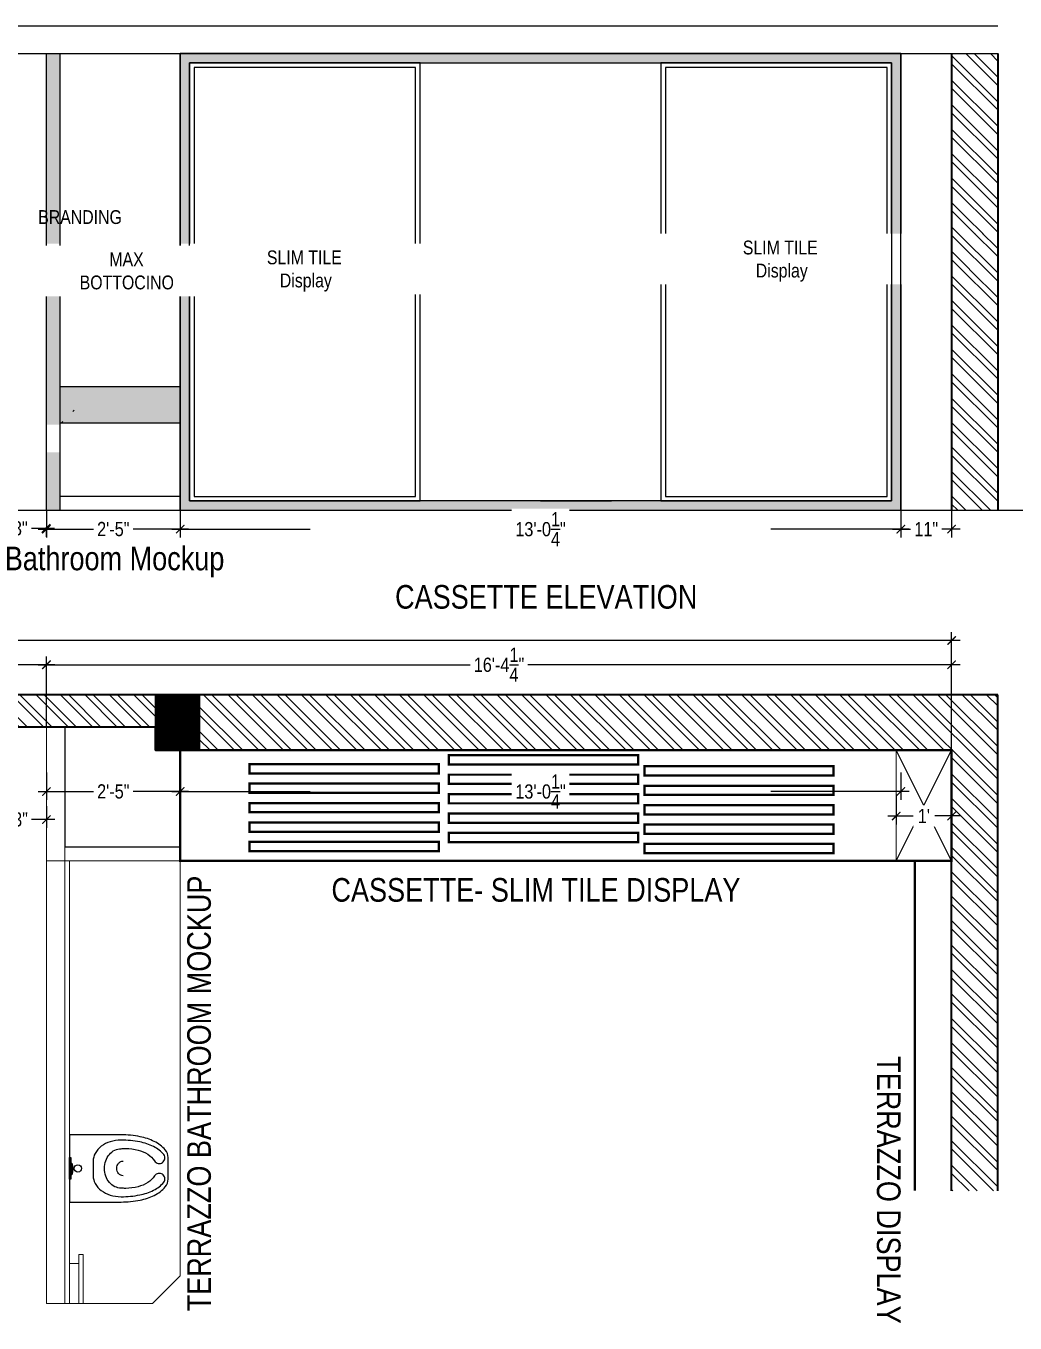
# Model space of a CAD drawing. Header units: inches. Extents: x -109431 to 29005, y -34715 to -1756.
# Drawn here: x -44674.2 to -44459.8, y -12101.4 to -11820.1 of the extents above; entities that cross this region are included whole.
import ezdxf

# ---------------------------------------------------------------- set-up
doc = ezdxf.new("R2010")
doc.units = ezdxf.units.IN
doc.header["$LTSCALE"] = 0.05
doc.header["$MEASUREMENT"] = 0
doc.header["$PDMODE"] = 3
doc.header["$PDSIZE"] = -4
for name, pattern in [('ACAD_ISO03W100', [30, 12, -18]), ('CONTINOUS', [0]), ('DASHED2', [0.375, 0.25, -0.125])]:
    doc.linetypes.add(name, pattern=pattern)
doc.layers.get('Defpoints').update_dxf_attribs({"linetype": 'DASHED2'})
for name, color, linetype in [('Civil Dimension - Text', 7, 'Continuous'), ('Column', 6, 'Continuous'), ('Eleavtion', 11, 'Continuous'), ('Flooring Layout', 7, 'Continuous'), ('T-furniture', 7, 'Continuous'), ('text', 4, 'Continuous')]:
    doc.layers.add(name, color=color, linetype=linetype)
for name, color, linetype, lineweight in [('FURNITURE', 1, 'Continuous', 18), ('hatch', 7, 'Continuous', 25), ('WALL', 7, 'Continuous', 35)]:
    doc.layers.add(name, color=color, linetype=linetype, lineweight=lineweight)
doc.styles.add('4MMOF3-8', font='ARIALN.TTF', dxfattribs={"height": 5.12})
doc.styles.add('9-128OF1-4', font='ARIALN.TTF', dxfattribs={"height": 3.0792})
doc.dimstyles.new('DIM 1-4', dxfattribs={"dimtxt": 3.0792, "dimasz": 1.82, "dimexe": 1.82, "dimexo": 0, "dimgap": 0.09, "dimtad": 0, "dimzin": 0, "dimdsep": 46, "dimlunit": 4, "dimtxsty": '9-128OF1-4', "dimblk": 'ARCHTICK', "dimcen": 1.8125, "dimdle": 1.82, "dimclrd": 8, "dimclre": 8, "dimadec": 0, "dimazin": 0, "dimtfac": 1, "dimtofl": 0, "dimtmove": 0, "dimatfit": 3, "dimldrblk": 'OPEN90', "dimfxl": 1, "dimtolj": 1, "dimtzin": 0, "dimlwd": -1, "dimarcsym": 0})

# ---------------------------------------------------------------- blocks, each defined once
blk = doc.blocks.new('A$C26633AF0')
at = {"layer": 'T-furniture', "color": 11}
blk.add_lwpolyline([(0, 10.5, 0.049648), (0.42, 6.25, 0.06346), (1.49, 3.08, 0.103485), (3.38, 0.63, 0.178458), (5.1, 0), (9.9, 0, 0.178458), (11.62, 0.63, 0.103485), (13.51, 3.08, 0.06346), (14.58, 6.25, 0.049648), (15, 10.5), (15, 22), (0, 22)], format="xyb", close=True, dxfattribs=at)
at = {"layer": 'T-furniture', "color": 1, "ltscale": 2}
for points in [[(5.08, 21.72), (5.08, 22), (9.92, 22), (9.92, 21.72)], [(6.09, 21.44), (6.09, 21.71), (8.68, 21.71), (8.68, 21.44)]]:
    blk.add_lwpolyline(points, close=True, dxfattribs=at)
at = {"layer": 'T-furniture', "color": 1}
blk.add_lwpolyline([(10.58, 0.94, 0.103485), (12.37, 3.25, 0.06346), (13.41, 6.33, 0.049648), (13.82, 10.5, 0.075858), (13.45, 12.95, 0.086069), (12.45, 14.9, 0.105985), (10.85, 16.27, 0.126201), (9.13, 16.72), (5.87, 16.72, 0.126201), (4.15, 16.27, 0.105985), (2.55, 14.9, 0.086069), (1.55, 12.95, 0.075858), (1.18, 10.5, 0.049648), (1.59, 6.33, 0.06346), (2.63, 3.25, 0.103485), (4.42, 0.94, 0.097511), (4.88, 0.75, 0.09808), (5.38, 0.75, 0.098895), (5.84, 0.93, 0.099479), (6.19, 1.28, 0.099479), (6.37, 1.73, 0.098895), (6.37, 2.23, 0.09808), (6.18, 2.69, 0.097511), (5.83, 3.04, -0.102445), (4.35, 4.55, -0.077884), (3.41, 6.69, -0.065096), (3.05, 9.46, -0.024284), (3.1, 10.5, -0.115331), (3.42, 11.88, -0.103946), (4.39, 13.11, -0.091071), (5.78, 13.9, -0.083675), (7.5, 14.19, -0.083675), (9.22, 13.9, -0.091071), (10.61, 13.11, -0.103946), (11.58, 11.88, -0.115331), (11.9, 10.5, -0.024284), (11.95, 9.46, -0.065096), (11.59, 6.69, -0.077884), (10.65, 4.55, -0.102445), (9.17, 3.04, 0.097511), (8.82, 2.69, 0.09808), (8.63, 2.23, 0.098895), (8.63, 1.73, 0.099479), (8.81, 1.28, 0.099479), (9.16, 0.93, 0.098895), (9.62, 0.75, 0.09808), (10.12, 0.75, 0.097511)], format="xyb", close=True, dxfattribs=at)
blk.add_lwpolyline([(5.87, 10.04, -0.111064), (5.99, 10.58, -0.102841), (6.35, 11.05, -0.093011), (6.87, 11.35, -0.087082), (7.5, 11.47, -0.087082), (8.13, 11.35, -0.093011), (8.65, 11.05, -0.102841), (9.01, 10.58, -0.111064), (9.13, 10.04, -0.111064)], format="xyb", dxfattribs=at)
blk.add_circle((7.5, 20.12), 0.816, dxfattribs=at)
at = {"layer": 'T-furniture', "color": 1, "ltscale": 2}
blk.add_arc((7.39, 24.57), 3.39, 247.5212, 292.4788, dxfattribs=at)
blk = doc.blocks.new('_ArchTick')
at = {"color": 0, "const_width": 0.15}
blk.add_lwpolyline([(-0.5, -0.5), (0.5, 0.5)], dxfattribs=at)
blk = doc.blocks.new('*D918')
at = {"layer": 'Civil Dimension - Text', "color": 8, "linetype": 'CONTINOUS', "ltscale": 50, "transparency": 16777216}
for p, q in [((-44671.57, -11958.67), (-44576.93, -11958.67)), ((-44471.75, -11958.67), (-44566.39, -11958.67))]:
    blk.add_line(p, q, dxfattribs=at)
at = {"layer": 'Civil Dimension - Text', "color": 8, "linetype": 'CONTINOUS', "lineweight": -2, "ltscale": 50, "transparency": 16777216}
for p, q in [((-44669.75, -11972.06), (-44669.75, -11956.85)), ((-44473.57, -11967.05), (-44473.57, -11956.85))]:
    blk.add_line(p, q, dxfattribs=at)
at = {"layer": 'Defpoints', "color": 0, "ltscale": 50, "transparency": 16777216}
for p in [(-44669.75, -11958.67), (-44473.57, -11967.05), (-44669.75, -11972.06)]:
    blk.add_point(p, dxfattribs=at)
at = {"layer": 'Civil Dimension - Text', "color": 8, "ltscale": 50, "transparency": 16777216, "xscale": 1.82, "yscale": 1.82, "zscale": 1.82, "rotation": 180}
blk.add_blockref('_ArchTick', (-44669.75, -11958.67), dxfattribs=at)
at = {"layer": 'Civil Dimension - Text', "color": 8, "ltscale": 50, "transparency": 16777216, "xscale": 1.82, "yscale": 1.82, "zscale": 1.82}
blk.add_blockref('_ArchTick', (-44473.57, -11958.67), dxfattribs=at)
at = {"layer": 'Civil Dimension - Text', "color": 0, "ltscale": 50, "transparency": 16777216, "insert": (-44571.66, -11958.67), "char_height": 3.0792, "attachment_point": 5, "style": '9-128OF1-4', "bg_fill": 3, "box_fill_scale": 1.25, "bg_fill_color": 256, "bg_fill_true_color": 13158600, "bg_fill_transparency": 0}
blk.add_mtext('\\A1;16\'-4{\\H1x;\\S1/4;}"', dxfattribs=at)
blk = doc.blocks.new('_Open90')
at = {"color": 0, "linetype": 'ByBlock', "lineweight": -2}
for p, q in [((0, 0), (-1, 0)), ((-0.5, 0.5), (0, 0)), ((0, 0), (-0.5, -0.5))]:
    blk.add_line(p, q, dxfattribs=at)
blk = doc.blocks.new('*D919')
at = {"layer": 'Civil Dimension - Text', "color": 8, "linetype": 'CONTINOUS', "ltscale": 50, "transparency": 16777216}
for p, q in [((-44727.5, -11958.67), (-44701.21, -11958.67)), ((-44667.93, -11958.67), (-44694.21, -11958.67))]:
    blk.add_line(p, q, dxfattribs=at)
at = {"layer": 'Civil Dimension - Text', "color": 8, "linetype": 'CONTINOUS', "lineweight": -2, "ltscale": 50, "transparency": 16777216}
for p, q in [((-44725.68, -11972.16), (-44725.68, -11956.85)), ((-44669.75, -11972.06), (-44669.75, -11956.85))]:
    blk.add_line(p, q, dxfattribs=at)
at = {"layer": 'Defpoints', "color": 0, "ltscale": 50, "transparency": 16777216}
for p in [(-44725.68, -11958.67), (-44725.68, -11972.16), (-44669.75, -11972.06)]:
    blk.add_point(p, dxfattribs=at)
at = {"layer": 'Civil Dimension - Text', "color": 8, "ltscale": 50, "transparency": 16777216, "xscale": 1.82, "yscale": 1.82, "zscale": 1.82, "rotation": 180}
blk.add_blockref('_ArchTick', (-44725.68, -11958.67), dxfattribs=at)
at = {"layer": 'Civil Dimension - Text', "color": 8, "ltscale": 50, "transparency": 16777216, "xscale": 1.82, "yscale": 1.82, "zscale": 1.82}
blk.add_blockref('_ArchTick', (-44669.75, -11958.67), dxfattribs=at)
at = {"layer": 'Civil Dimension - Text', "color": 0, "ltscale": 50, "transparency": 16777216, "insert": (-44697.71, -11958.67), "char_height": 3.079, "attachment_point": 5, "style": '9-128OF1-4', "bg_fill": 3, "box_fill_scale": 1.25, "bg_fill_color": 256, "bg_fill_true_color": 13158600, "bg_fill_transparency": 0}
blk.add_mtext('\\A1;4\'-8"', dxfattribs=at)
blk = doc.blocks.new('*D949')
at = {"layer": 'Defpoints', "color": 0, "ltscale": 50, "transparency": 16777216}
for p in [(-44485.57, -11986.79), (-44473.57, -11986.79), (-44473.57, -11991.46)]:
    blk.add_point(p, dxfattribs=at)
at = {"layer": 'Flooring Layout', "color": 8, "linetype": 'ACAD_ISO03W100', "lineweight": -2, "ltscale": 50, "transparency": 16777216}
for p, q in [((-44485.57, -11986.79), (-44485.57, -11993.28)), ((-44473.57, -11986.79), (-44473.57, -11993.28))]:
    blk.add_line(p, q, dxfattribs=at)
at = {"layer": 'Flooring Layout', "color": 8, "linetype": 'ACAD_ISO03W100', "ltscale": 50, "transparency": 16777216}
for p, q in [((-44487.39, -11991.46), (-44480.7, -11991.46)), ((-44471.75, -11991.46), (-44478.44, -11991.46))]:
    blk.add_line(p, q, dxfattribs=at)
at = {"layer": 'Flooring Layout', "color": 8, "ltscale": 50, "transparency": 16777216, "xscale": 1.82, "yscale": 1.82, "zscale": 1.82, "rotation": 180}
blk.add_blockref('_ArchTick', (-44485.57, -11991.46), dxfattribs=at)
at = {"layer": 'Flooring Layout', "color": 8, "ltscale": 50, "transparency": 16777216, "xscale": 1.82, "yscale": 1.82, "zscale": 1.82}
blk.add_blockref('_ArchTick', (-44473.57, -11991.46), dxfattribs=at)
at = {"layer": 'Flooring Layout', "color": 0, "ltscale": 50, "transparency": 16777216, "insert": (-44479.57, -11991.46), "char_height": 3.079, "attachment_point": 5, "style": '9-128OF1-4', "bg_fill": 3, "box_fill_scale": 1.25, "bg_fill_color": 256, "bg_fill_true_color": 13158600, "bg_fill_transparency": 0}
blk.add_mtext("\\A1;1'", dxfattribs=at)
blk = doc.blocks.new('*D952')
at = {"layer": 'Defpoints', "color": 0, "ltscale": 50, "transparency": 16777216}
for p in [(-44669.75, -11925.15), (-44640.75, -11925.15), (-44640.75, -11929.26)]:
    blk.add_point(p, dxfattribs=at)
at = {"layer": 'Flooring Layout', "color": 8, "linetype": 'ACAD_ISO03W100', "lineweight": -2, "ltscale": 50, "transparency": 16777216}
for p, q in [((-44669.75, -11925.15), (-44669.75, -11931.08)), ((-44640.75, -11925.15), (-44640.75, -11931.08))]:
    blk.add_line(p, q, dxfattribs=at)
at = {"layer": 'Flooring Layout', "color": 8, "linetype": 'ACAD_ISO03W100', "ltscale": 50, "transparency": 16777216}
for p, q in [((-44671.57, -11929.26), (-44658.72, -11929.26)), ((-44638.93, -11929.26), (-44651.78, -11929.26))]:
    blk.add_line(p, q, dxfattribs=at)
at = {"layer": 'Flooring Layout', "color": 8, "ltscale": 50, "transparency": 16777216, "xscale": 1.82, "yscale": 1.82, "zscale": 1.82, "rotation": 180}
blk.add_blockref('_ArchTick', (-44669.75, -11929.26), dxfattribs=at)
at = {"layer": 'Flooring Layout', "color": 8, "ltscale": 50, "transparency": 16777216, "xscale": 1.82, "yscale": 1.82, "zscale": 1.82}
blk.add_blockref('_ArchTick', (-44640.75, -11929.26), dxfattribs=at)
at = {"layer": 'Flooring Layout', "color": 0, "ltscale": 50, "transparency": 16777216, "insert": (-44655.25, -11929.26), "char_height": 3.079, "attachment_point": 5, "style": '9-128OF1-4', "bg_fill": 3, "box_fill_scale": 1.25, "bg_fill_color": 256, "bg_fill_true_color": 13158600, "bg_fill_transparency": 0}
blk.add_mtext('\\A1;2\'-5"', dxfattribs=at)
blk = doc.blocks.new('*D953')
at = {"layer": 'Defpoints', "color": 0, "ltscale": 50, "transparency": 16777216}
for p in [(-44640.75, -11925.15), (-44484.57, -11925.15), (-44484.57, -11929.26)]:
    blk.add_point(p, dxfattribs=at)
at = {"layer": 'Flooring Layout', "color": 8, "linetype": 'ACAD_ISO03W100', "lineweight": -2, "ltscale": 50, "transparency": 16777216}
for p, q in [((-44640.75, -11925.15), (-44640.75, -11931.08)), ((-44484.57, -11925.15), (-44484.57, -11931.08))]:
    blk.add_line(p, q, dxfattribs=at)
at = {"layer": 'Flooring Layout', "color": 8, "linetype": 'ACAD_ISO03W100', "ltscale": 50, "transparency": 16777216}
for p, q in [((-44642.57, -11929.26), (-44567.93, -11929.26)), ((-44482.75, -11929.26), (-44557.39, -11929.26))]:
    blk.add_line(p, q, dxfattribs=at)
at = {"layer": 'Flooring Layout', "color": 8, "ltscale": 50, "transparency": 16777216, "xscale": 1.82, "yscale": 1.82, "zscale": 1.82, "rotation": 180}
blk.add_blockref('_ArchTick', (-44640.75, -11929.26), dxfattribs=at)
at = {"layer": 'Flooring Layout', "color": 8, "ltscale": 50, "transparency": 16777216, "xscale": 1.82, "yscale": 1.82, "zscale": 1.82}
blk.add_blockref('_ArchTick', (-44484.57, -11929.26), dxfattribs=at)
at = {"layer": 'Flooring Layout', "color": 0, "ltscale": 50, "transparency": 16777216, "insert": (-44562.66, -11929.26), "char_height": 3.0792, "attachment_point": 5, "style": '9-128OF1-4', "bg_fill": 3, "box_fill_scale": 1.25, "bg_fill_color": 256, "bg_fill_true_color": 13158600, "bg_fill_transparency": 0}
blk.add_mtext('\\A1;13\'-0{\\H1x;\\S1/4;}"', dxfattribs=at)
blk = doc.blocks.new('*D954')
at = {"layer": 'Defpoints', "color": 0, "ltscale": 50, "transparency": 16777216}
for p in [(-44484.57, -11925.15), (-44473.57, -11925.15), (-44473.57, -11929.26)]:
    blk.add_point(p, dxfattribs=at)
at = {"layer": 'Flooring Layout', "color": 8, "linetype": 'ACAD_ISO03W100', "lineweight": -2, "ltscale": 50, "transparency": 16777216}
for p, q in [((-44484.57, -11925.15), (-44484.57, -11931.08)), ((-44473.57, -11925.15), (-44473.57, -11931.08))]:
    blk.add_line(p, q, dxfattribs=at)
at = {"layer": 'Flooring Layout', "color": 8, "linetype": 'ACAD_ISO03W100', "ltscale": 50, "transparency": 16777216}
for p, q in [((-44486.39, -11929.26), (-44481.48, -11929.26)), ((-44471.75, -11929.26), (-44476.66, -11929.26))]:
    blk.add_line(p, q, dxfattribs=at)
at = {"layer": 'Flooring Layout', "color": 8, "ltscale": 50, "transparency": 16777216, "xscale": 1.82, "yscale": 1.82, "zscale": 1.82, "rotation": 180}
blk.add_blockref('_ArchTick', (-44484.57, -11929.26), dxfattribs=at)
at = {"layer": 'Flooring Layout', "color": 8, "ltscale": 50, "transparency": 16777216, "xscale": 1.82, "yscale": 1.82, "zscale": 1.82}
blk.add_blockref('_ArchTick', (-44473.57, -11929.26), dxfattribs=at)
at = {"layer": 'Flooring Layout', "color": 0, "ltscale": 50, "transparency": 16777216, "insert": (-44479.07, -11929.26), "char_height": 3.079, "attachment_point": 5, "style": '9-128OF1-4', "bg_fill": 3, "box_fill_scale": 1.25, "bg_fill_color": 256, "bg_fill_true_color": 13158600, "bg_fill_transparency": 0}
blk.add_mtext('\\A1;11"', dxfattribs=at)
blk = doc.blocks.new('*D955')
at = {"layer": 'Defpoints', "color": 0, "ltscale": 50, "transparency": 16777216}
for p in [(-44684.79, -11989.3), (-44669.75, -11989.3), (-44669.75, -11992.23)]:
    blk.add_point(p, dxfattribs=at)
at = {"layer": 'Flooring Layout', "color": 8, "linetype": 'ACAD_ISO03W100', "lineweight": -2, "ltscale": 50, "transparency": 16777216}
for p, q in [((-44684.79, -11989.3), (-44684.79, -11994.05)), ((-44669.75, -11989.3), (-44669.75, -11994.05))]:
    blk.add_line(p, q, dxfattribs=at)
at = {"layer": 'Flooring Layout', "color": 8, "linetype": 'ACAD_ISO03W100', "ltscale": 50, "transparency": 16777216}
for p, q in [((-44686.61, -11992.23), (-44680.6, -11992.23)), ((-44667.93, -11992.23), (-44673.94, -11992.23))]:
    blk.add_line(p, q, dxfattribs=at)
at = {"layer": 'Flooring Layout', "color": 8, "ltscale": 50, "transparency": 16777216, "xscale": 1.82, "yscale": 1.82, "zscale": 1.82, "rotation": 180}
blk.add_blockref('_ArchTick', (-44684.79, -11992.23), dxfattribs=at)
at = {"layer": 'Flooring Layout', "color": 8, "ltscale": 50, "transparency": 16777216, "xscale": 1.82, "yscale": 1.82, "zscale": 1.82}
blk.add_blockref('_ArchTick', (-44669.75, -11992.23), dxfattribs=at)
at = {"layer": 'Flooring Layout', "color": 0, "ltscale": 50, "transparency": 16777216, "insert": (-44677.27, -11992.23), "char_height": 3.079, "attachment_point": 5, "style": '9-128OF1-4', "bg_fill": 3, "box_fill_scale": 1.25, "bg_fill_color": 256, "bg_fill_true_color": 13158600, "bg_fill_transparency": 0}
blk.add_mtext('\\A1;1\'-3"', dxfattribs=at)
blk = doc.blocks.new('*D959')
at = {"layer": 'Defpoints', "color": 0, "ltscale": 50, "transparency": 16777216}
for p in [(-44669.75, -11982.03), (-44640.75, -11982.03), (-44640.75, -11986.15)]:
    blk.add_point(p, dxfattribs=at)
at = {"layer": 'Flooring Layout', "color": 8, "linetype": 'ACAD_ISO03W100', "lineweight": -2, "ltscale": 50, "transparency": 16777216}
for p, q in [((-44669.75, -11982.03), (-44669.75, -11987.97)), ((-44640.75, -11982.03), (-44640.75, -11987.97))]:
    blk.add_line(p, q, dxfattribs=at)
at = {"layer": 'Flooring Layout', "color": 8, "linetype": 'ACAD_ISO03W100', "ltscale": 50, "transparency": 16777216}
for p, q in [((-44671.57, -11986.15), (-44658.72, -11986.15)), ((-44638.93, -11986.15), (-44651.78, -11986.15))]:
    blk.add_line(p, q, dxfattribs=at)
at = {"layer": 'Flooring Layout', "color": 8, "ltscale": 50, "transparency": 16777216, "xscale": 1.82, "yscale": 1.82, "zscale": 1.82, "rotation": 180}
blk.add_blockref('_ArchTick', (-44669.75, -11986.15), dxfattribs=at)
at = {"layer": 'Flooring Layout', "color": 8, "ltscale": 50, "transparency": 16777216, "xscale": 1.82, "yscale": 1.82, "zscale": 1.82}
blk.add_blockref('_ArchTick', (-44640.75, -11986.15), dxfattribs=at)
at = {"layer": 'Flooring Layout', "color": 0, "ltscale": 50, "transparency": 16777216, "insert": (-44655.25, -11986.15), "char_height": 3.079, "attachment_point": 5, "style": '9-128OF1-4', "bg_fill": 3, "box_fill_scale": 1.25, "bg_fill_color": 256, "bg_fill_true_color": 13158600, "bg_fill_transparency": 0}
blk.add_mtext('\\A1;2\'-5"', dxfattribs=at)
blk = doc.blocks.new('*D960')
at = {"layer": 'Defpoints', "color": 0, "ltscale": 50, "transparency": 16777216}
for p in [(-44640.75, -11982.03), (-44484.57, -11982.03), (-44484.57, -11986.15)]:
    blk.add_point(p, dxfattribs=at)
at = {"layer": 'Flooring Layout', "color": 8, "linetype": 'ACAD_ISO03W100', "lineweight": -2, "ltscale": 50, "transparency": 16777216}
for p, q in [((-44640.75, -11982.03), (-44640.75, -11987.97)), ((-44484.57, -11982.03), (-44484.57, -11987.97))]:
    blk.add_line(p, q, dxfattribs=at)
at = {"layer": 'Flooring Layout', "color": 8, "linetype": 'ACAD_ISO03W100', "ltscale": 50, "transparency": 16777216}
for p, q in [((-44642.57, -11986.15), (-44567.93, -11986.15)), ((-44482.75, -11986.15), (-44557.39, -11986.15))]:
    blk.add_line(p, q, dxfattribs=at)
at = {"layer": 'Flooring Layout', "color": 8, "ltscale": 50, "transparency": 16777216, "xscale": 1.82, "yscale": 1.82, "zscale": 1.82, "rotation": 180}
blk.add_blockref('_ArchTick', (-44640.75, -11986.15), dxfattribs=at)
at = {"layer": 'Flooring Layout', "color": 8, "ltscale": 50, "transparency": 16777216, "xscale": 1.82, "yscale": 1.82, "zscale": 1.82}
blk.add_blockref('_ArchTick', (-44484.57, -11986.15), dxfattribs=at)
at = {"layer": 'Flooring Layout', "color": 0, "ltscale": 50, "transparency": 16777216, "insert": (-44562.66, -11986.15), "char_height": 3.0792, "attachment_point": 5, "style": '9-128OF1-4', "bg_fill": 3, "box_fill_scale": 1.25, "bg_fill_color": 256, "bg_fill_true_color": 13158600, "bg_fill_transparency": 0}
blk.add_mtext('\\A1;13\'-0{\\H1x;\\S1/4;}"', dxfattribs=at)
blk = doc.blocks.new('*D970')
at = {"layer": 'Defpoints', "color": 0, "ltscale": 50, "transparency": 16777216}
for p in [(-44684.79, -11928.82), (-44684.79, -11929.1), (-44669.82, -11928.82)]:
    blk.add_point(p, dxfattribs=at)
at = {"layer": 'Flooring Layout', "color": 8, "linetype": 'ACAD_ISO03W100', "ltscale": 50, "transparency": 16777216}
for p, q in [((-44686.61, -11929.1), (-44680.64, -11929.1)), ((-44668, -11929.1), (-44673.98, -11929.1))]:
    blk.add_line(p, q, dxfattribs=at)
at = {"layer": 'Flooring Layout', "color": 8, "linetype": 'ACAD_ISO03W100', "lineweight": -2, "ltscale": 50, "transparency": 16777216}
for p, q in [((-44684.79, -11928.82), (-44684.79, -11930.92)), ((-44669.82, -11928.82), (-44669.82, -11930.92))]:
    blk.add_line(p, q, dxfattribs=at)
at = {"layer": 'Flooring Layout', "color": 8, "ltscale": 50, "transparency": 16777216, "xscale": 1.82, "yscale": 1.82, "zscale": 1.82, "rotation": 180}
blk.add_blockref('_ArchTick', (-44684.79, -11929.1), dxfattribs=at)
at = {"layer": 'Flooring Layout', "color": 8, "ltscale": 50, "transparency": 16777216, "xscale": 1.82, "yscale": 1.82, "zscale": 1.82}
blk.add_blockref('_ArchTick', (-44669.82, -11929.1), dxfattribs=at)
at = {"layer": 'Flooring Layout', "color": 0, "ltscale": 50, "transparency": 16777216, "insert": (-44677.31, -11929.1), "char_height": 3.079, "attachment_point": 5, "style": '9-128OF1-4', "bg_fill": 3, "box_fill_scale": 1.25, "bg_fill_color": 256, "bg_fill_true_color": 13158600, "bg_fill_transparency": 0}
blk.add_mtext('\\A1;1\'-3"', dxfattribs=at)
blk = doc.blocks.new('*D988')
at = {"layer": 'Civil Dimension - Text', "color": 8, "linetype": 'CONTINOUS', "ltscale": 50, "transparency": 16777216}
for p, q in [((-45076.69, -11953.41), (-44752.37, -11953.41)), ((-44471.75, -11953.41), (-44741.58, -11953.41))]:
    blk.add_line(p, q, dxfattribs=at)
at = {"layer": 'Civil Dimension - Text', "color": 8, "linetype": 'CONTINOUS', "lineweight": -2, "ltscale": 50, "transparency": 16777216}
for p, q in [((-45074.87, -11972.11), (-45074.87, -11951.59)), ((-44473.57, -11977.18), (-44473.57, -11951.59))]:
    blk.add_line(p, q, dxfattribs=at)
at = {"layer": 'Defpoints', "color": 0, "ltscale": 50, "transparency": 16777216}
for p in [(-44473.57, -11953.41), (-45074.87, -11972.11), (-44473.57, -11977.18)]:
    blk.add_point(p, dxfattribs=at)
at = {"layer": 'Civil Dimension - Text', "color": 8, "ltscale": 50, "transparency": 16777216, "xscale": 1.82, "yscale": 1.82, "zscale": 1.82, "rotation": 180}
blk.add_blockref('_ArchTick', (-45074.87, -11953.41), dxfattribs=at)
at = {"layer": 'Civil Dimension - Text', "color": 8, "ltscale": 50, "transparency": 16777216, "xscale": 1.82, "yscale": 1.82, "zscale": 1.82}
blk.add_blockref('_ArchTick', (-44473.57, -11953.41), dxfattribs=at)
at = {"layer": 'Civil Dimension - Text', "color": 0, "ltscale": 50, "transparency": 16777216, "insert": (-44746.98, -11953.41), "char_height": 3.0792, "attachment_point": 5, "style": '9-128OF1-4', "bg_fill": 3, "box_fill_scale": 1.25, "bg_fill_color": 256, "bg_fill_true_color": 13158600, "bg_fill_transparency": 0}
blk.add_mtext('\\A1;50\'-1{\\H1x;\\S1/4;}"', dxfattribs=at)

msp = doc.modelspace()

# ---------------------------------------------------------------- hatches: boundary and pattern name
at = {"layer": 'Column', "ltscale": 0.25}
h = msp.add_hatch(dxfattribs=at)
h.set_pattern_fill('ANSI31', color=1, angle=450)
h.set_pattern_definition([(135, (-99306.78537, -24193.0586), (-0.08838834765, -0.08838834765), [])])
h.paths.add_polyline_path([(-44646.07003, -11965.17544), (-44646.07003, -11977.17544), (-44636.53652, -11977.17544), (-44636.53652, -11965.17544)])
at = {"layer": 'Flooring Layout', "ltscale": 50, "true_color": 0x939598}
h = msp.add_hatch(color=252, dxfattribs=at)
h.dxf.hatch_style = 1
h.paths.add_polyline_path([(-44669.74813, -11925.14599), (-44666.74813, -11925.14599), (-44666.74813, -11826.14599), (-44669.74813, -11826.14599)])
at = {"layer": 'Flooring Layout', "ltscale": 50, "true_color": 0x636466}
h = msp.add_hatch(color=251, dxfattribs=at)
h.dxf.hatch_style = 1
h.paths.add_polyline_path([(-44484.57046, -11826.14599), (-44640.74813, -11826.14599), (-44640.74813, -11922.14599), (-44640.74813, -11925.14599), (-44484.57046, -11925.14599)])
h.paths.add_polyline_path([(-44486.57046, -11828.14599), (-44486.57046, -11923.14599), (-44638.74813, -11923.14599), (-44638.74813, -11828.14599)], flags=16)
h.paths.add_polyline_path([(-44588.74813, -11828.14599), (-44588.74813, -11923.14599), (-44638.74813, -11923.14599), (-44638.74813, -11828.14599)], flags=0)
h.paths.add_polyline_path([(-44589.74813, -11829.14599), (-44589.74813, -11922.14599), (-44637.74813, -11922.14599), (-44637.74813, -11829.14599)], flags=0)
h.paths.add_polyline_path([(-44536.57046, -11828.14599), (-44486.57046, -11828.14599), (-44486.57046, -11923.14599), (-44536.57046, -11923.14599)], flags=0)
h.paths.add_polyline_path([(-44535.57046, -11829.14599), (-44487.57046, -11829.14599), (-44487.57046, -11922.14599), (-44535.57046, -11922.14599)], flags=0)
h.paths.add_polyline_path([(-44568.98993, -11934.50549), (-44556.54081, -11934.50549), (-44556.54081, -11923.98944), (-44568.98993, -11923.98944)], flags=9)
h.paths.add_polyline_path([(-44627.22914, -11878.50186), (-44600.89422, -11878.50186), (-44600.89422, -11867.25629), (-44627.22914, -11867.25629)], flags=8)
h.paths.add_polyline_path([(-44524.08288, -11876.36109), (-44497.74795, -11876.36109), (-44497.74795, -11865.11553), (-44524.08288, -11865.11553)], flags=8)
at = {"layer": 'hatch', "ltscale": 0.25}
h = msp.add_hatch(dxfattribs=at)
h.set_pattern_fill('ANSI32', color=8, scale=10, angle=450)
h.set_pattern_definition([(135, (-7e-12, 288.462), (-2.65165043, -2.65165043), []), (135, (-7e-12, 290.2297), (-2.65165043, -2.65165043), [])])
h.paths.add_polyline_path([(-44646.07046, -11965.17544), (-45084.86676, -11965.17544), (-45084.86676, -12072.72022), (-45074.86641, -12072.72022), (-45074.86676, -11972.17544), (-44646.07046, -11972.17544)])
h = msp.add_hatch(dxfattribs=at)
h.set_pattern_fill('ANSI32', color=8, scale=10, angle=450)
h.set_pattern_definition([(135, (-48854.123, -96497.4757), (-2.65165043, -2.65165043), []), (135, (-48854.123, -96495.708), (-2.65165043, -2.65165043), [])])
h.paths.add_polyline_path([(-44636.53652, -11965.17544), (-44636.53652, -11977.17544), (-44473.57046, -11977.17544), (-44473.57046, -12072.72022), (-44463.57046, -12072.72022), (-44463.57046, -11965.17544)])

# ---------------------------------------------------------------- linework, layer by layer
at = {"layer": 'Eleavtion', "ltscale": 50}
for p, q in [((-45093.8549, -11820.14599), (-44463.57046, -11820.14599)), ((-45093.8549, -11826.14599), (-44463.57046, -11826.14599))]:
    msp.add_line(p, q, dxfattribs=at)
at = {"layer": 'Flooring Layout', "ltscale": 50}
for p, q in [((-44484.57046, -11826.14599), (-44484.57046, -11925.14599)), ((-44640.74813, -11922.14599), (-44666.74813, -11922.14599)), ((-44640.74813, -11925.14599), (-44640.74813, -11922.14599)), ((-45084.86701, -11925.14599), (-44473.57046, -11925.14599)), ((-44562.6593, -11923.14599), (-44547.26098, -11923.14599)), ((-44473.57046, -11925.14599), (-44440.65239, -11925.14599)), ((-44640.74813, -12001.17544), (-44640.74813, -11977.17544)), ((-44485.57046, -12001.17544), (-44473.57046, -11977.17544)), ((-44473.57046, -12001.17544), (-44485.57046, -11977.17544))]:
    msp.add_line(p, q, dxfattribs=at)
for points in [[(-44638.74813, -11828.14599), (-44638.74813, -11923.14599), (-44588.74813, -11923.14599), (-44588.74813, -11828.14599)], [(-44637.74813, -11829.14599), (-44637.74813, -11922.14599), (-44589.74813, -11922.14599), (-44589.74813, -11829.14599)], [(-44536.57046, -11828.14599), (-44536.57046, -11923.14599), (-44486.57046, -11923.14599), (-44486.57046, -11828.14599)], [(-44535.57046, -11829.14599), (-44535.57046, -11922.14599), (-44487.57046, -11922.14599), (-44487.57046, -11829.14599)], [(-44640.74813, -11972.17544), (-44665.7477, -11972.17544), (-44665.7477, -11998.13889), (-44640.74813, -11998.13889)]]:
    msp.add_lwpolyline(points, close=True, dxfattribs=at)
at = {"layer": 'FURNITURE', "ltscale": 50}
for p, q in [((-44665.74813, -12001.17544), (-44665.74399, -11972.17263)), ((-44485.57046, -12001.17544), (-44485.57046, -11977.17544)), ((-44640.74813, -12001.17544), (-44669.74813, -12001.17544)), ((-44669.74813, -12001.17544), (-44669.74813, -12097.17544)), ((-44664.74813, -12097.17544), (-44664.74813, -12001.17544)), ((-44640.74813, -12091.17544), (-44640.74813, -12001.17544)), ((-44484.74813, -12001.17544), (-44473.57046, -12001.17544)), ((-44640.74813, -12091.17544), (-44640.74813, -12012.81306)), ((-44664.74813, -12087.87921), (-44664.74813, -12047.87921)), ((-44665.74813, -12097.17544), (-44665.74813, -12085.53781)), ((-44662.74813, -12088.51544), (-44664.74813, -12088.51544)), ((-44661.74813, -12086.51544), (-44662.74813, -12086.51544)), ((-44662.74813, -12097.17544), (-44662.74813, -12086.51544)), ((-44661.74813, -12086.51544), (-44661.74813, -12097.17544)), ((-44640.74813, -12091.17544), (-44646.74813, -12097.17544)), ((-44669.74813, -12097.17544), (-44665.74813, -12097.17544)), ((-44665.74813, -12097.17544), (-44646.74813, -12097.17544))]:
    msp.add_line(p, q, dxfattribs=at)
for points in [[(-44669.74813, -12080.90159), (-44669.74813, -11972.17206)], [(-44665.74813, -12097.17544), (-44665.74813, -12001.17544)]]:
    msp.add_lwpolyline(points, dxfattribs=at)
at = {"layer": 'FURNITURE', "ltscale": 50, "const_width": 0.5}
msp.add_lwpolyline([(-44640.74813, -12001.17544), (-44473.57046, -12001.17544), (-44473.57046, -11977.17544), (-44640.74813, -11977.17544)], close=True, dxfattribs=at)
for points in [[(-44541.5088, -11980.28701), (-44541.5088, -11978.28701), (-44582.5088, -11978.28701), (-44582.5088, -11980.28701), (-44541.5088, -11980.28701)], [(-44584.70046, -11982.23258), (-44584.70046, -11980.23258), (-44625.70046, -11980.23258), (-44625.70046, -11982.23258), (-44584.70046, -11982.23258)], [(-44499.14114, -11982.67745), (-44499.14114, -11980.67745), (-44540.14114, -11980.67745), (-44540.14114, -11982.67745), (-44499.14114, -11982.67745)], [(-44584.70046, -11986.44597), (-44584.70046, -11984.44597), (-44625.70046, -11984.44597), (-44625.70046, -11986.44597), (-44584.70046, -11986.44597)], [(-44541.5088, -11984.50041), (-44541.5088, -11982.50041), (-44582.5088, -11982.50041), (-44582.5088, -11984.50041), (-44541.5088, -11984.50041)], [(-44499.14114, -11986.89085), (-44499.14114, -11984.89085), (-44540.14114, -11984.89085), (-44540.14114, -11986.89085), (-44499.14114, -11986.89085)], [(-44541.5088, -11988.7138), (-44541.5088, -11986.7138), (-44582.5088, -11986.7138), (-44582.5088, -11988.7138), (-44541.5088, -11988.7138)], [(-44584.70046, -11990.65937), (-44584.70046, -11988.65937), (-44625.70046, -11988.65937), (-44625.70046, -11990.65937), (-44584.70046, -11990.65937)], [(-44499.14114, -11991.10424), (-44499.14114, -11989.10424), (-44540.14114, -11989.10424), (-44540.14114, -11991.10424), (-44499.14114, -11991.10424)], [(-44584.70046, -11994.87276), (-44584.70046, -11992.87276), (-44625.70046, -11992.87276), (-44625.70046, -11994.87276), (-44584.70046, -11994.87276)], [(-44541.5088, -11992.92719), (-44541.5088, -11990.92719), (-44582.5088, -11990.92719), (-44582.5088, -11992.92719), (-44541.5088, -11992.92719)], [(-44499.14114, -11995.31764), (-44499.14114, -11993.31764), (-44540.14114, -11993.31764), (-44540.14114, -11995.31764), (-44499.14114, -11995.31764)], [(-44541.5088, -11997.14059), (-44541.5088, -11995.14059), (-44582.5088, -11995.14059), (-44582.5088, -11997.14059), (-44541.5088, -11997.14059)], [(-44584.70046, -11999.08616), (-44584.70046, -11997.08616), (-44625.70046, -11997.08616), (-44625.70046, -11999.08616), (-44584.70046, -11999.08616)], [(-44499.14114, -11999.53103), (-44499.14114, -11997.53103), (-44540.14114, -11997.53103), (-44540.14114, -11999.53103), (-44499.14114, -11999.53103)], [(-44481.57046, -12072.72022), (-44481.57046, -12001.17544)]]:
    msp.add_lwpolyline(points, dxfattribs=at)
at = {"layer": 'FURNITURE', "ltscale": 50}
msp.add_lwpolyline([(-44665.74792, -11998.13889), (-44640.74813, -11998.13831), (-44640.74813, -12001.17544), (-44665.74792, -12001.17601)], close=True, dxfattribs=at)
at = {"layer": 'WALL', "ltscale": 0.25}
for p, q in [((-44463.57046, -11965.17544), (-45084.86676, -11965.17544)), ((-44646.07046, -11972.17544), (-45074.86676, -11972.11415)), ((-44646.07046, -11977.17544), (-44646.07046, -11972.17544)), ((-44639.57046, -11977.17544), (-44646.07046, -11977.17544)), ((-44473.57046, -11977.17544), (-44639.57046, -11977.17544)), ((-44473.57046, -12072.72022), (-44473.57046, -11977.17544))]:
    msp.add_line(p, q, dxfattribs=at)
msp.add_lwpolyline([(-44636.53652, -11977.17544), (-44636.53652, -11965.17544), (-44646.07003, -11965.17544), (-44646.07003, -11977.17544)], close=True, dxfattribs=at)
msp.add_lwpolyline([(-44463.57046, -12072.72022), (-44463.57046, -11965.17544)], dxfattribs=at)

# ---------------------------------------------------------------- block references
at = {"layer": 'FURNITURE', "ltscale": 50, "xscale": 0.9718137791682759, "yscale": 0.9718137791682759, "zscale": 0.9718137791682759, "rotation": 89.99999999999999}
msp.add_blockref('A$C26633AF0', (-44643.36817, -12075.16779), dxfattribs=at)

# ---------------------------------------------------------------- texts
at = {"layer": 'text', "ltscale": 50, "insert": (-44653.3957, -11861.61175), "char_height": 3, "width": 105.1209635, "attachment_point": 6, "style": '4MMOF3-8'}
msp.add_mtext('{\\C32;\\c2648525;BRANDING}', dxfattribs=at)
at = {"layer": 'text', "ltscale": 50, "insert": (-44594.18106, -11943.97786), "char_height": 5.12, "attachment_point": 4, "style": '4MMOF3-8', "bg_fill": 2}
msp.add_mtext_dynamic_manual_height_columns('CASSETTE ELEVATION', width=109.7862079, gutter_width=15.396, heights=[26.39219], dxfattribs=at)
at = {"layer": 'text', "ltscale": 50, "char_height": 5.12, "attachment_point": 4, "style": '4MMOF3-8'}
for s, insert, width, rotation in [('TERRAZZO BATHROOM MOCKUP', (-44636.63613, -12098.86718), 103.7020243, 90), ('TERRAZZO DISPLAY', (-44487.23672, -12043.54261), 66.2810962, 270)]:
    msp.add_mtext(s, dxfattribs=dict(at, insert=insert, width=width, rotation=rotation))
at = {"layer": 'text', "ltscale": 50, "insert": (-44607.97323, -12007.51726), "char_height": 5.12, "attachment_point": 4, "style": '4MMOF3-8'}
msp.add_mtext_dynamic_manual_height_columns('CASSETTE- SLIM TILE DISPLAY', width=127.679357, gutter_width=15.396, heights=[0], dxfattribs=at)

# ---------------------------------------------------------------- next in the draw order: texts
at = {"layer": 'text', "ltscale": 50, "attachment_point": 4, "style": '4MMOF3-8', "bg_fill": 2}
for s, width, heights, insert, char_height in [('\\pi46.94495;{\\C32;\\c2648525;SLIM TILE\\P\\pi48.79692; Display}', 109.7862079, [26.39219], (-44565.7635, -11871.14349), 3), ('{\\C32;\\c2648525;Shutter}', 73.7587541, [0], (-44740.15325, -11909.60852), 3), ('Bathroom Mockup', 109.7862079, [26.39219], (-44678.77093, -11936.38924), 5.12)]:
    msp.add_mtext_dynamic_manual_height_columns(s, width=width, gutter_width=15.396, heights=heights, dxfattribs=dict(at, insert=insert, char_height=char_height))

# ---------------------------------------------------------------- next in the draw order: dimensions: what is measured, and where the dimension line sits
at = {"layer": 'Civil Dimension - Text', "ltscale": 50}
dim = msp.add_linear_dim(base=(-44669.74632, -11958.66833), p1=(-44473.57046, -11967.05287), p2=(-44669.74632, -11972.05625), angle=180, dimstyle='DIM 1-4', override={"dimfxl": 0.1875, "dimtfill": 1, "dimarcsym": 1}, dxfattribs=at)
dim.commit()
dim.dimension.update_dxf_attribs({"geometry": '*D918', "text_midpoint": (-44571.65839, -11958.66833)})
at = {"layer": 'Flooring Layout', "ltscale": 50}
for base, p1, p2, picture, middle in [((-44473.57046, -11991.46157), (-44485.57046, -11986.78659), (-44473.57046, -11986.78659), '*D949', (-44479.57046, -11991.46157)), ((-44669.74813, -11992.23372), (-44684.79425, -11989.30441), (-44669.74813, -11989.30441), '*D955', (-44677.27119, -11992.23372))]:
    dim = msp.add_linear_dim(base=base, p1=p1, p2=p2, dimstyle='DIM 1-4', override={"dimfxl": 0.1875, "dimtfill": 1, "dimarcsym": 1}, dxfattribs=at)
    dim.commit()
    dim.dimension.update_dxf_attribs({"geometry": picture, "text_midpoint": middle})

# ---------------------------------------------------------------- next in the draw order: hatches: boundary and pattern name
h = msp.add_hatch(dxfattribs=at)
h.set_pattern_fill('ACAD_ISO12W100', color=256, angle=45)
h.set_pattern_definition([(45, (0, 0), (-3.5355339, 3.5355339), [12, -3, 0.5, -3, 0.5, -3])])
h.paths.add_polyline_path([(-44663.74813, -11898.29524), (-44666.74813, -11898.29524), (-44666.74813, -11906.29524), (-44663.74813, -11906.29524)])
at = {"layer": 'Flooring Layout', "ltscale": 50, "true_color": 0x939598}
h = msp.add_hatch(color=252, dxfattribs=at)
h.dxf.hatch_style = 1
h.paths.add_polyline_path([(-44663.74813, -11898.29524), (-44666.74813, -11898.29524), (-44666.74813, -11906.29524), (-44663.74813, -11906.29524)])
h = msp.add_hatch(color=252, dxfattribs=at)
h.dxf.hatch_style = 1
h.paths.add_polyline_path([(-44640.74813, -11898.29524), (-44663.74813, -11898.29524), (-44663.74813, -11906.29524), (-44640.74813, -11906.29524)])
at = {"layer": 'hatch', "ltscale": 0.25}
h = msp.add_hatch(dxfattribs=at)
h.set_pattern_fill('ANSI32', color=8, scale=10, angle=270)
h.set_pattern_definition([(315, (-49.2566, 54.2387), (2.65165043, 2.65165043), []), (315, (-49.2566, 52.471), (2.65165043, 2.65165043), [])])
h.paths.add_polyline_path([(-44463.57021, -11826.14599), (-44473.57046, -11826.14599), (-44473.57046, -11925.14599), (-44463.57021, -11925.14599)])

# ---------------------------------------------------------------- next in the draw order: linework, layer by layer
at = {"layer": 'Flooring Layout', "ltscale": 50}
for p, q in [((-44473.57046, -11925.14599), (-44473.57046, -11826.14599)), ((-44473.57046, -11826.14599), (-44473.57046, -11925.14599))]:
    msp.add_line(p, q, dxfattribs=at)
at = {"layer": 'Flooring Layout', "lineweight": 35, "ltscale": 50}
for p, q in [((-44473.57046, -11826.14599), (-44473.57046, -11925.14599)), ((-44463.57046, -11826.14599), (-44463.57046, -11925.14599))]:
    msp.add_line(p, q, dxfattribs=at)
at = {"layer": 'Flooring Layout', "ltscale": 50}
msp.add_lwpolyline([(-44666.74813, -11898.29524), (-44640.74813, -11898.29524), (-44640.74813, -11906.29524), (-44666.74813, -11906.29524)], close=True, dxfattribs=at)

# ---------------------------------------------------------------- next in the draw order: texts
at = {"layer": 'text', "ltscale": 50, "insert": (-44668.90976, -11873.28426), "char_height": 3, "attachment_point": 4, "style": '4MMOF3-8', "bg_fill": 2}
msp.add_mtext_dynamic_manual_height_columns('\\pi46.94495;{\\C32;\\c2648525;SLIM TILE\\P\\pi48.79692; Display}', width=109.7862079, gutter_width=15.396, heights=[26.39219], dxfattribs=at)

# ---------------------------------------------------------------- next in the draw order: dimensions: what is measured, and where the dimension line sits
at = {"layer": 'Civil Dimension - Text', "ltscale": 50}
dim = msp.add_linear_dim(base=(-44725.67666, -11958.66833), p1=(-44669.74632, -11972.05625), p2=(-44725.67666, -11972.16406), angle=180, dimstyle='DIM 1-4', override={"dimtmove": 1, "dimfxl": 0.1875, "dimtfill": 1, "dimarcsym": 1}, dxfattribs=at)
dim.commit()
dim.dimension.update_dxf_attribs({"geometry": '*D919', "text_midpoint": (-44697.71149, -11958.66833)})
at = {"layer": 'Flooring Layout', "ltscale": 50}
dim = msp.add_linear_dim(base=(-44640.74813, -11986.14935), p1=(-44669.74813, -11982.03108), p2=(-44640.74813, -11982.03108), dimstyle='DIM 1-4', override={"dimfxl": 0.1875, "dimtfill": 1, "dimarcsym": 1}, dxfattribs=at)
dim.commit()
dim.dimension.update_dxf_attribs({"geometry": '*D959', "text_midpoint": (-44655.24813, -11986.14935)})

# ---------------------------------------------------------------- next in the draw order: linework, layer by layer
for p, q in [((-44669.74813, -11925.14599), (-44669.74813, -11826.14599)), ((-44666.74813, -11925.14599), (-44666.74813, -11826.14599)), ((-44640.74813, -11922.14599), (-44640.74813, -11826.14599))]:
    msp.add_line(p, q, dxfattribs=at)
for points in [[(-44640.74813, -11925.14599), (-44484.57046, -11925.14599), (-44484.57046, -11826.14599), (-44640.74813, -11826.14599)], [(-44638.74813, -11828.14599), (-44486.57046, -11828.14599), (-44486.57046, -11923.14599), (-44638.74813, -11923.14599)]]:
    msp.add_lwpolyline(points, close=True, dxfattribs=at)

# ---------------------------------------------------------------- next in the draw order: dimensions: what is measured, and where the dimension line sits
at = {"layer": 'Civil Dimension - Text', "ltscale": 50}
dim = msp.add_linear_dim(base=(-44473.57046, -11953.40915), p1=(-45074.86676, -11972.11415), p2=(-44473.57046, -11977.17544), dimstyle='DIM 1-4', override={"dimtmove": 1, "dimfxl": 0.1875, "dimtfill": 1, "dimarcsym": 1}, dxfattribs=at)
dim.commit()
dim.dimension.update_dxf_attribs({"geometry": '*D988', "text_midpoint": (-44746.97549, -11953.40915), "dimtype": 160})
at = {"layer": 'Flooring Layout', "ltscale": 50}
dim = msp.add_linear_dim(base=(-44484.57046, -11986.14935), p1=(-44640.74813, -11982.03108), p2=(-44484.57046, -11982.03108), dimstyle='DIM 1-4', override={"dimtmove": 1, "dimfxl": 0.1875, "dimtfill": 1, "dimarcsym": 1}, dxfattribs=at)
dim.commit()
dim.dimension.update_dxf_attribs({"geometry": '*D960', "text_midpoint": (-44562.6593, -11986.14935)})

# ---------------------------------------------------------------- next in the draw order: texts
at = {"layer": 'text', "ltscale": 50, "insert": (-44707.41866, -11873.28426), "char_height": 3, "attachment_point": 4, "style": '4MMOF3-8', "bg_fill": 2}
msp.add_mtext_dynamic_manual_height_columns('\\pi51.30784;{\\C32;\\c2648525;MAX \\P\\pi44.8781;BOTTOCINO}', width=109.7862079, gutter_width=15.396, heights=[26.39219], dxfattribs=at)

# ---------------------------------------------------------------- next in the draw order: dimensions: what is measured, and where the dimension line sits
at = {"layer": 'Flooring Layout', "ltscale": 50}
dim = msp.add_linear_dim(base=(-44640.74813, -11929.26427), p1=(-44669.74813, -11925.14599), p2=(-44640.74813, -11925.14599), dimstyle='DIM 1-4', override={"dimfxl": 0.1875, "dimtfill": 1, "dimarcsym": 1}, dxfattribs=at)
dim.commit()
dim.dimension.update_dxf_attribs({"geometry": '*D952', "text_midpoint": (-44655.24813, -11929.26427)})

# ---------------------------------------------------------------- next in the draw order: dimensions: what is measured, and where the dimension line sits
for base, p1, p2, override, picture, middle in [((-44484.57046, -11929.26427), (-44640.74813, -11925.14599), (-44484.57046, -11925.14599), {"dimtmove": 1, "dimfxl": 0.1875, "dimtfill": 1, "dimarcsym": 1}, '*D953', (-44562.6593, -11929.26427)), ((-44684.79425, -11929.09502), (-44669.81992, -11928.82102), (-44684.79425, -11928.82102), {"dimfxl": 0.1875, "dimtfill": 1, "dimarcsym": 1}, '*D970', (-44677.30709, -11929.09502))]:
    dim = msp.add_linear_dim(base=base, p1=p1, p2=p2, dimstyle='DIM 1-4', override=override, dxfattribs=at)
    dim.commit()
    dim.dimension.update_dxf_attribs({"geometry": picture, "text_midpoint": middle})

# ---------------------------------------------------------------- next in the draw order: dimensions: what is measured, and where the dimension line sits
dim = msp.add_linear_dim(base=(-44473.57046, -11929.26427), p1=(-44484.57046, -11925.14599), p2=(-44473.57046, -11925.14599), dimstyle='DIM 1-4', override={"dimtmove": 1, "dimfxl": 0.1875, "dimtfill": 1, "dimarcsym": 1}, dxfattribs=at)
dim.commit()
dim.dimension.update_dxf_attribs({"geometry": '*D954', "text_midpoint": (-44479.07046, -11929.26427)})

doc.saveas('drawing.dxf')
